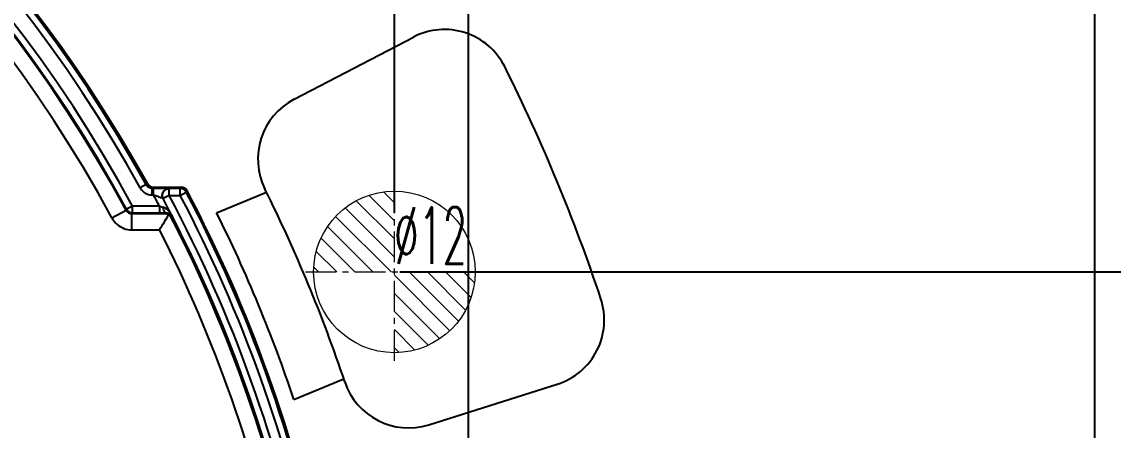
# Model space of a CAD drawing. Header units: millimetres. Extents: x 2750 to 4049, y 1371 to 1831.
# Drawn here: x 3910 to 3991.1, y 1653.5 to 1683.9 of the extents above; entities that cross this region are included whole.
import ezdxf
from ezdxf.enums import TextEntityAlignment as Align

# ---------------------------------------------------------------- set-up
doc = ezdxf.new("R2010")
doc.units = ezdxf.units.MM
doc.linetypes.add('CENTER', pattern=[0.6, 0.375, -0.075, 0.075, -0.075])
doc.layers.add('11', color=7, linetype='Continuous')
doc.layers.add('epin', color=13, linetype='Continuous', lineweight=9)
doc.styles.get("Standard").update_dxf_attribs({"font": 'arial.ttf'})
doc.styles.add('TXT05', font='txt.shx', dxfattribs={"width": 0.5, "bigfont": 'gbcbig.shx'})
doc.dimstyles.get("Standard").update_dxf_attribs({"dimtxt": 0.18, "dimasz": 0.18, "dimexe": 0.18, "dimexo": 0.0625, "dimgap": 0.09, "dimtad": 0, "dimtih": 1, "dimtoh": 1, "dimzin": 0, "dimdsep": 46, "dimtxsty": 'Standard', "dimcen": 0.09, "dimadec": 0, "dimazin": 0, "dimtfac": 1, "dimtofl": 0, "dimtmove": 0, "dimatfit": 3, "dimfxl": 0, "dimtolj": 1, "dimtzin": 0, "dimarcsym": 0})

# ---------------------------------------------------------------- blocks, each defined once
blk = doc.blocks.new('*D203')
at = {"color": 4, "lineweight": -2, "transparency": 16777216}
blk.add_line((3938.077, 1665.29), (3999.151, 1665.29), dxfattribs=at)
at = {"layer": 'Defpoints', "color": 0, "transparency": 16777216}
for p in [(3938.077, 1665.29), (3999.151, 1665.29), (3829.681, 1617.29)]:
    blk.add_point(p, dxfattribs=at)
at = {"color": 6, "transparency": 16777216, "insert": (4007.68, 1665.29), "char_height": 5, "attachment_point": 5}
blk.add_mtext('\\A1;48.00', dxfattribs=at)
blk = doc.blocks.new('*D204')
at = {"color": 4, "lineweight": -2, "transparency": 16777216}
blk.add_line((3916.077, 1699.29), (3999.151, 1699.29), dxfattribs=at)
at = {"layer": 'Defpoints', "color": 0, "transparency": 16777216}
for p in [(3916.077, 1699.29), (3999.151, 1699.29), (3829.681, 1617.29)]:
    blk.add_point(p, dxfattribs=at)
at = {"color": 6, "transparency": 16777216, "insert": (4007.583, 1699.29), "char_height": 5, "attachment_point": 5}
blk.add_mtext('\\A1;82.00', dxfattribs=at)
blk = doc.blocks.new('*D205')
at = {"color": 4, "lineweight": -2, "transparency": 16777216}
blk.add_line((3939.649, 1714.291), (3999.151, 1714.291), dxfattribs=at)
at = {"layer": 'Defpoints', "color": 0, "transparency": 16777216}
for p in [(3939.649, 1714.291), (3999.151, 1714.291), (3829.681, 1617.29)]:
    blk.add_point(p, dxfattribs=at)
at = {"color": 6, "transparency": 16777216, "insert": (4007.579, 1714.291), "char_height": 5, "attachment_point": 5}
blk.add_mtext('\\A1;97.00', dxfattribs=at)
blk = doc.blocks.new('*D206')
at = {"color": 4, "lineweight": -2, "transparency": 16777216}
blk.add_line((3877.077, 1728.29), (3999.151, 1728.29), dxfattribs=at)
at = {"layer": 'Defpoints', "color": 0, "transparency": 16777216}
for p in [(3877.077, 1728.29), (3999.151, 1728.29), (3829.681, 1617.29)]:
    blk.add_point(p, dxfattribs=at)
at = {"color": 6, "transparency": 16777216, "insert": (4009.286, 1728.29), "char_height": 5, "attachment_point": 5}
blk.add_mtext('\\A1;111.00', dxfattribs=at)
blk = doc.blocks.new('*D159')
at = {"color": 4, "lineweight": -2, "transparency": 16777216}
blk.add_line((3834.081, 1734.29), (3999.151, 1734.29), dxfattribs=at)
at = {"layer": 'Defpoints', "color": 0, "transparency": 16777216}
for p in [(3834.081, 1734.29), (3999.151, 1734.29), (3829.681, 1617.29)]:
    blk.add_point(p, dxfattribs=at)
at = {"color": 6, "transparency": 16777216, "insert": (4009.286, 1734.29), "char_height": 5, "attachment_point": 5}
blk.add_mtext('\\A1;117.00', dxfattribs=at)
blk = doc.blocks.new('*D168')
at = {"color": 4, "lineweight": -2, "transparency": 16777216}
for p, q in [((3911.677, 1774.119), (3911.677, 1784.119)), ((3912.677, 1764.119), (3911.677, 1774.119)), ((3912.677, 1703.691), (3912.677, 1764.119))]:
    blk.add_line(p, q, dxfattribs=at)
at = {"layer": 'Defpoints', "color": 0, "transparency": 16777216}
for p in [(3911.677, 1784.119), (3912.677, 1703.691), (3829.681, 1617.29)]:
    blk.add_point(p, dxfattribs=at)
at = {"color": 6, "transparency": 16777216, "insert": (3911.677, 1792.55), "char_height": 5, "attachment_point": 5, "rotation": 90}
blk.add_mtext('\\A1;83.00', dxfattribs=at)
blk = doc.blocks.new('*D169')
at = {"color": 4, "lineweight": -2, "transparency": 16777216}
for p, q in [((3933.677, 1774.119), (3933.677, 1784.119)), ((3937.677, 1764.119), (3933.677, 1774.119)), ((3937.677, 1669.691), (3937.677, 1764.119))]:
    blk.add_line(p, q, dxfattribs=at)
at = {"layer": 'Defpoints', "color": 0, "transparency": 16777216}
for p in [(3933.677, 1784.119), (3937.677, 1669.691), (3829.681, 1617.29)]:
    blk.add_point(p, dxfattribs=at)
at = {"color": 6, "transparency": 16777216, "insert": (3933.677, 1794.254), "char_height": 5, "attachment_point": 5, "rotation": 90}
blk.add_mtext('\\A1;108.00', dxfattribs=at)
blk = doc.blocks.new('*D198')
at = {"color": 4, "lineweight": -2, "transparency": 16777216}
blk.add_line((3943.182, 1626.721), (3943.182, 1783.549), dxfattribs=at)
at = {"layer": 'Defpoints', "color": 0, "transparency": 16777216}
for p in [(3943.182, 1783.549), (3943.182, 1626.721), (3829.681, 1617.291)]:
    blk.add_point(p, dxfattribs=at)
at = {"color": 6, "transparency": 16777216, "insert": (3943.182, 1793.684), "char_height": 5, "attachment_point": 5, "rotation": 90}
blk.add_mtext('\\A1;113.50', dxfattribs=at)
blk = doc.blocks.new('epin_ejp_12')
at = {"layer": 'epin'}
h = blk.add_hatch(dxfattribs=at)
h.set_pattern_fill('_ANSI31', color=123, scale=0.3, angle=90)
h.set_pattern_definition([(135, (-3020.1993, -1559.3419), (-0.6735192, -0.6735192), [])])
h.paths.add_polyline_path([(0, 6, 0.414214), (-6, 0), (0, 0)])
h.paths.add_polyline_path([(6, 0), (0, 0), (0, -6, 0.414214)])
at = {"layer": 'epin', "color": 1, "linetype": 'CENTER', "ltscale": 6.096}
for p, q in [((0, -6.6), (0, 6.6)), ((-6.6, 0), (6.6, 0))]:
    blk.add_line(p, q, dxfattribs=at)
at = {"layer": 'epin'}
blk.add_circle((0, 0), 6, dxfattribs=at)
at = {"layer": 'epin', "color": 6, "style": 'TXT05', "width": 0.5}
blk.add_text('%%c12', height=4.2, dxfattribs=at).set_placement((2.69, 2.7), align=Align.MIDDLE)

msp = doc.modelspace()

# ---------------------------------------------------------------- linework, layer by layer
at = {"color": 6, "linetype": 'Continuous'}
for p, q in [((3989.681, 1747.291), (3989.681, 1487.291)), ((3919.327, 1671.848), (3919.239, 1671.772)), ((3919.239, 1671.772), (3918.799, 1671.529)), ((3919.767, 1671.589), (3919.678, 1671.513)), ((3919.678, 1671.011), (3919.678, 1671.513)), ((3919.678, 1671.011), (3919.781, 1671.011)), ((3919.767, 1671.589), (3921.834, 1671.589)), ((3919.781, 1671.011), (3919.781, 1671.513)), ((3920.942, 1670.976), (3920.499, 1670.739)), ((3920.942, 1670.976), (3920.942, 1671.478)), ((3921.767, 1671.478), (3920.942, 1671.478)), ((3920.942, 1670.976), (3921.767, 1670.976)), ((3921.767, 1671.478), (3921.834, 1671.589)), ((3921.767, 1670.976), (3921.767, 1671.478)), ((3921.767, 1670.976), (3922.211, 1671.21)), ((3922.211, 1671.21), (3922.278, 1671.322)), ((3918.219, 1670.18), (3917.777, 1669.942)), ((3920.225, 1670.18), (3918.219, 1670.18)), ((3918.219, 1669.679), (3918.219, 1670.18)), ((3920.225, 1670.18), (3920.225, 1669.679)), ((3916.685, 1669.309), (3917.74, 1669.879)), ((3917.777, 1669.942), (3917.74, 1669.879)), ((3918.219, 1669.679), (3918.181, 1669.616)), ((3920.654, 1669.616), (3918.181, 1669.616)), ((3918.181, 1668.417), (3918.181, 1669.616)), ((3918.219, 1669.679), (3920.225, 1669.679)), ((3920.695, 1669.683), (3920.654, 1669.616)), ((3921.154, 1669.432), (3921.1, 1669.344)), ((3918.181, 1668.417), (3920.228, 1668.417))]:
    msp.add_line(p, q, dxfattribs=at)
for points in [[(3920.884, 1671.49), (3920.773, 1671.496), (3920.627, 1671.502), (3920.451, 1671.507), (3920.249, 1671.51), (3920.024, 1671.512), (3919.678, 1671.513)], [(3920.438, 1670.977), (3920.47, 1671.15), (3920.551, 1671.291), (3920.661, 1671.391)], [(3920.498, 1670.738), (3920.454, 1670.85), (3920.438, 1670.977)], [(3920.232, 1669.678), (3920.477, 1669.679), (3920.706, 1669.683)], [(3920.724, 1669.682), (3920.927, 1669.644), (3921.08, 1669.553), (3921.188, 1669.421)]]:
    msp.add_lwpolyline(points, dxfattribs=at)
for centre, radius, start, end in [((3829.707, 1622.321), 102.28, 28.91984, 173.84027), ((3829.707, 1622.321), 102.395, 28.92651, 170.47427), ((3829.707, 1622.321), 101.778, 28.91317, 173.80147), ((3829.707, 1622.321), 100.622, 28.40074, 331.59927), ((3829.707, 1622.321), 100.12, 28.40075, 331.59926), ((3829.707, 1622.321), 100.057, 28.37938, 331.62062), ((3829.707, 1622.321), 98.859, 28.37934, 331.62065), ((3919.767, 1672.091), 0.502, 208.9314, 270.02165), ((3829.707, 1622.321), 102.391, 27.86669, 28.39349), ((3829.707, 1622.321), 103.398, 11.34245, 28.07043), ((3921.767, 1670.975), 0.503, 27.91501, 89.95803), ((3829.707, 1622.321), 104.126, 11.50732, 27.85684), ((3921.834, 1671.087), 0.502, 27.87918, 90.00722), ((3829.707, 1622.321), 104.628, 11.50732, 27.85684), ((3829.707, 1622.321), 104.74, 11.53234, 27.89362), ((3829.707, 1622.321), 102.884, 11.1715, 28.07079), ((3918.179, 1670.114), 0.498, 208.12656, 270.26232), ((3918.219, 1670.182), 0.503, 208.48917, 269.89965), ((3920.239, 1691.508), 21.829, 269.96333, 271.19793), ((3598.974, 1865.359), 376.816, 328.49001, 328.68664), ((3829.707, 1622.321), 102.78, 11.16158, 27.22615), ((3829.707, 1622.321), 101.582, 11.57456, 26.98672)]:
    msp.add_arc(centre, radius, start, end, dxfattribs=at)
for points, knots in [([(3918.799, 1671.529), (3918.856, 1671.426), (3919.01, 1671.238), (3919.321, 1671.054), (3919.56, 1671.011), (3919.678, 1671.011)], [0, 0, 0, 0, 0.333119, 0.665941, 1, 1, 1, 1]), ([(3919.239, 1671.772), (3919.281, 1671.695), (3919.412, 1671.563), (3919.59, 1671.513), (3919.678, 1671.513)], [0, 0, 0, 0, 0.499769, 1, 1, 1, 1]), ([(3919.781, 1671.513), (3919.921, 1671.513), (3920.161, 1671.512), (3920.482, 1671.506), (3920.711, 1671.5), (3920.858, 1671.489), (3920.927, 1671.485), (3920.947, 1671.478)], [0, 0, 0, 0, 0.358002, 0.617009, 0.826805, 0.943808, 1, 1, 1, 1]), ([(3919.781, 1671.011), (3919.877, 1670.977), (3920.027, 1670.931), (3920.269, 1670.827), (3920.354, 1670.836), (3920.507, 1670.72), (3920.497, 1670.739)], [0, 0, 0, 0, 0.396944, 0.64855, 0.917718, 1, 1, 1, 1]), ([(3920.441, 1670.976), (3920.441, 1671.059), (3920.486, 1671.23), (3920.671, 1671.426), (3920.851, 1671.478), (3920.942, 1671.478)], [0, 0, 0, 0, 0.320271, 0.649617, 1, 1, 1, 1]), ([(3920.499, 1670.739), (3920.486, 1670.763), (3920.465, 1670.813), (3920.445, 1670.893), (3920.441, 1670.948), (3920.441, 1670.976)], [0, 0, 0, 0, 0.330086, 0.664782, 1, 1, 1, 1]), ([(3920.225, 1670.18), (3920.249, 1670.172), (3920.344, 1670.14), (3920.439, 1670.11), (3920.51, 1670.088)], [0, 0, 0, 0, 0.256904, 1, 1, 1, 1]), ([(3920.695, 1669.683), (3920.662, 1669.688), (3920.591, 1669.756), (3920.538, 1669.901), (3920.517, 1670.021), (3920.51, 1670.088)], [0, 0, 0, 0, 0.21767, 0.566162, 1, 1, 1, 1]), ([(3921.177, 1669.443), (3921.142, 1669.511), (3921.068, 1669.628), (3920.949, 1669.774), (3920.833, 1669.897), (3920.697, 1670.013), (3920.577, 1670.065), (3920.51, 1670.088)], [0, 0, 0, 0, 0.242203, 0.437507, 0.594415, 0.776182, 1, 1, 1, 1]), ([(3920.902, 1669.521), (3920.878, 1669.539), (3920.825, 1669.57), (3920.741, 1669.602), (3920.683, 1669.613), (3920.654, 1669.616)], [0, 0, 0, 0, 0.340893, 0.675788, 1, 1, 1, 1]), ([(3920.695, 1669.683), (3920.76, 1669.687), (3920.878, 1669.672), (3921.047, 1669.595), (3921.136, 1669.508), (3921.173, 1669.451)], [0, 0, 0, 0, 0.35006, 0.6307, 1, 1, 1, 1]), ([(3921.1, 1669.344), (3921.084, 1669.369), (3921.047, 1669.418), (3920.979, 1669.478), (3920.928, 1669.508), (3920.902, 1669.521)], [0, 0, 0, 0, 0.337593, 0.680179, 1, 1, 1, 1]), ([(3916.685, 1669.309), (3916.782, 1669.133), (3917.039, 1668.807), (3917.571, 1668.49), (3917.98, 1668.419), (3918.181, 1668.417)], [0, 0, 0, 0, 0.332264, 0.667737, 1, 1, 1, 1])]:
    msp.add_open_spline(points, degree=3, knots=knots, dxfattribs=at)
msp.add_open_spline([(3921.173, 1669.451), (3921.164, 1669.45), (3921.163, 1669.433), (3921.154, 1669.432)], degree=3, dxfattribs=at)
at = {"layer": '11', "color": 7, "linetype": 'Continuous'}
for p, q in [((3930.228, 1678.111), (3939.099, 1682.729)), ((3924.468, 1669.688), (3928.172, 1671.223)), ((3930.208, 1655.83), (3933.912, 1657.364)), ((3940.237, 1653.947), (3949.775, 1656.954))]:
    msp.add_line(p, q, dxfattribs=at)
for centre, radius, start, end in [((3941.408, 1678.294), 5, 26.61549, 117.5), ((3829.707, 1622.321), 129.94, 18.38288, 26.61549), ((3932.536, 1673.676), 5, 117.5, 206.53853), ((3829.707, 1622.321), 109.94, 18.4597, 26.53853), ((3829.707, 1622.321), 105.94, 18.43938, 26.55869), ((3948.271, 1661.723), 5, 287.5, 18.38288), ((3938.733, 1658.715), 5, 198.4597, 287.5)]:
    msp.add_arc(centre, radius, start, end, dxfattribs=at)

# ---------------------------------------------------------------- block references
at = {"layer": 'epin'}
msp.add_blockref('epin_ejp_12', (3937.677, 1665.291), dxfattribs=at)

# ---------------------------------------------------------------- dimensions: what is measured, and where the dimension line sits
for feature_location, offset, dtype, origin, picture, middle in [((3937.677, 1669.691), (-4, 114.428), 1, (3829.681, 1617.29), '*D169', (3933.677, 1794.254)), ((3943.182, 1626.721), (0, 156.828), 1, (3829.681, 1617.291), '*D198', (3943.182, 1793.684)), ((3912.677, 1703.691), (-1, 80.428), 1, (3829.681, 1617.29), '*D168', (3911.677, 1792.55)), ((3834.081, 1734.29), (165.07, 0), 0, (3829.681, 1617.29), '*D159', (4009.286, 1734.29)), ((3877.077, 1728.29), (122.074, 0), 0, (3829.681, 1617.29), '*D206', (4009.286, 1728.29)), ((3939.649, 1714.291), (59.503, 0), 0, (3829.681, 1617.29), '*D205', (4007.579, 1714.291)), ((3916.077, 1699.29), (83.074, 0), 0, (3829.681, 1617.29), '*D204', (4007.583, 1699.29)), ((3938.077, 1665.29), (61.074, 0), 0, (3829.681, 1617.29), '*D203', (4007.68, 1665.29))]:
    dim = msp.add_ordinate_dim(feature_location=feature_location, offset=offset, dtype=dtype, origin=origin, dimstyle='Standard', override={"dimtxt": 5, "dimasz": 5, "dimexe": 0, "dimexo": 0, "dimgap": 0, "dimtih": 0, "dimtoh": 0, "dimzin": 0, "dimcen": 0, "dimclrd": 4, "dimclre": 4, "dimclrt": 6, "dimadec": 2, "dimtp": 0, "dimtm": 0, "dimtzin": 0})
    dim.commit()
    dim.dimension.update_dxf_attribs({"geometry": picture, "text_midpoint": middle})

doc.saveas('drawing.dxf')
